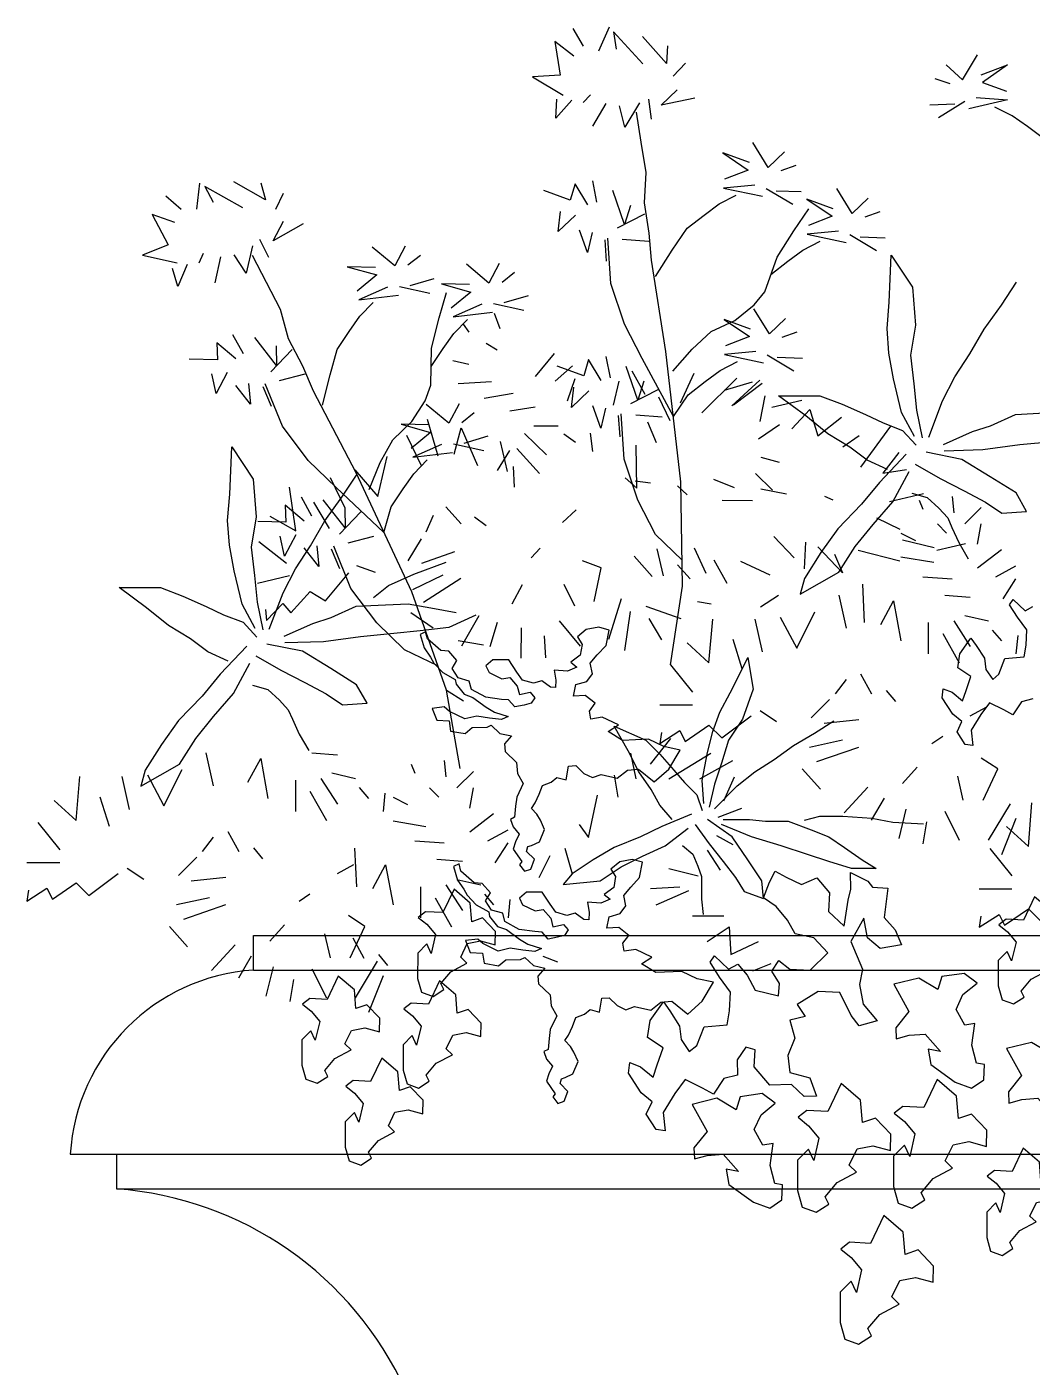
# Model space of a CAD drawing. Header units: millimetres. Extents: x 22565 to 38821, y 15578 to 26720.
# Drawn here: x 34685.8 to 34857.7, y 22053.2 to 22282.3 of the extents above; entities that cross this region are included whole.
import ezdxf

# ---------------------------------------------------------------- set-up
doc = ezdxf.new("R2010")
doc.units = ezdxf.units.MM

# ---------------------------------------------------------------- blocks, each defined once
blk = doc.blocks.new('A$C1B720AD9')
for p, q in [((118.99, 750.03), (116.79, 753.76)), ((122.22, 749.01), (124.56, 754.14)), ((112.81, 751.01), (113.99, 743.79)), ((116.88, 747.85), (112.81, 751.01)), ((125.38, 753.08), (125.97, 749.34)), ((131.65, 746.2), (125.38, 753.08)), ((136.74, 746.28), (131.56, 752.1)), ((136.95, 750.04), (136.74, 746.28)), ((199.97, 742.8), (203.18, 748.17)), ((140.76, 746.34), (138.12, 743.62)), ((196.48, 746.02), (199.97, 742.8)), ((203.99, 743.88), (209.62, 746.02)), ((209.62, 746.02), (204.25, 742.27)), ((113.99, 743.79), (108.1, 743.43)), ((108.1, 743.43), (114.59, 739.5)), ((194.07, 743.07), (197.28, 742)), ((204.25, 742.27), (209.35, 740.39)), ((120.49, 739.59), (118.91, 737.96)), ((135.54, 737.41), (138.97, 740.68)), ((202.91, 739.05), (209.62, 738.51)), ((113.06, 734.65), (113.27, 738.68)), ((116.49, 738.46), (113.06, 734.65)), ((123.74, 737.77), (120.86, 732.89)), ((127.84, 732.73), (126.69, 737.27)), ((130.97, 737.88), (127.84, 732.73)), ((132.84, 738.71), (133.44, 734.43)), ((142.76, 738.86), (135.54, 737.41)), ((193, 737.44), (198.36, 737.71)), ((194.87, 734.75), (200.5, 738.24)), ((209.62, 738.51), (201.31, 736.63)), ((210.6, 735.14), (206.91, 736.98)), ((131.33, 729.46), (130.31, 735.91)), ((213.84, 732.82), (210.6, 735.14)), ((217.53, 730.05), (213.84, 732.82)), ((132.36, 723), (131.33, 729.46)), ((158.46, 724.11), (155.16, 729.43)), ((154.43, 725.12), (148.76, 727.18)), ((148.76, 727.18), (154.18, 723.51)), ((161.9, 727.39), (158.46, 724.11)), ((131.99, 716.53), (132.36, 723)), ((154.18, 723.51), (149.12, 721.56)), ((164.36, 724.47), (161.16, 723.35)), ((36.36, 715.15), (36.95, 720.76)), ((46.19, 715.48), (38.06, 720.01)), ((38.06, 720.01), (39.82, 716.65)), ((51, 717.18), (44.23, 721.05)), ((50, 720.81), (51, 717.18)), ((116.14, 717.11), (110.48, 719.17)), ((117.16, 720.62), (116.14, 717.11)), ((119.91, 716.1), (117.16, 720.62)), ((120.91, 721.21), (121.78, 716.66)), ((127.75, 711.93), (125.23, 719.13)), ((155.57, 720.31), (148.88, 719.67)), ((148.88, 719.67), (157.22, 717.92)), ((163.68, 716.15), (158, 719.55)), ((165.51, 718.86), (160.15, 719.04)), ((176.38, 714.25), (173.08, 719.56)), ((32.97, 715.09), (29.7, 717.92)), ((54.79, 718.51), (53.15, 715.09)), ((129.03, 715.97), (127.75, 711.93)), ((133.02, 710.07), (131.99, 716.53)), ((144.75, 713.92), (147.95, 716.28)), ((147.95, 716.28), (151.61, 718.19)), ((166.68, 717.32), (172.1, 713.65)), ((172.34, 715.26), (166.68, 717.32)), ((179.81, 717.52), (176.38, 714.25)), ((31.66, 712.35), (26.8, 714.05)), ((26.8, 714.05), (30.22, 707.58)), ((113.57, 710.37), (114.04, 714.67)), ((117.27, 713.91), (113.57, 710.37)), ((132.01, 714.14), (126.16, 711.1)), ((141.1, 711.1), (144.75, 713.92)), ((163.95, 710.55), (167.11, 715.22)), ((172.1, 713.65), (167.04, 711.69)), ((182.27, 714.61), (179.07, 713.49)), ((52.68, 708.38), (54.89, 712.58)), ((59.06, 712.05), (52.68, 708.38)), ((119.8, 705.9), (118.12, 710.71)), ((137.94, 706.43), (141.1, 711.1)), ((160.34, 704.95), (163.95, 710.55)), ((173.49, 710.45), (166.8, 709.81)), ((30.22, 707.58), (24.75, 705.37)), ((48.2, 707.37), (46.86, 701.5)), ((49.7, 708.76), (51.64, 704.89)), ((120.81, 710.21), (119.8, 705.9)), ((123.51, 708.64), (123.85, 704.09)), ((124.8, 699.31), (124.19, 709)), ((132.9, 708.25), (127.27, 708.7)), ((133.48, 704.27), (133.02, 710.07)), ((165.86, 706.42), (169.53, 708.32)), ((166.8, 709.81), (175.13, 708.06)), ((181.6, 706.28), (175.91, 709.68)), ((183.43, 708.99), (178.07, 709.18)), ((24.75, 705.37), (32.15, 703.71)), ((37.72, 705.67), (36.73, 703.62)), ((41.37, 704.97), (40.2, 699.43)), ((46.86, 701.5), (44.33, 705.44)), ((51.22, 699.5), (48.2, 705.3)), ((78.64, 703.06), (73.82, 707.05)), ((80.86, 707.25), (78.64, 703.06)), ((84.11, 705.27), (81.43, 703.19)), ((134.33, 700.82), (137.94, 706.43)), ((157.69, 697.51), (160.34, 704.95)), ((162.67, 704.06), (165.86, 706.42)), ((184.49, 700.32), (184.7, 705.36)), ((184.7, 705.36), (189.26, 698.5)), ((32.24, 698.62), (31.16, 702.5)), ((34.28, 703.32), (32.24, 698.62)), ((68.47, 702.89), (74.77, 701.13)), ((74.49, 702.74), (68.47, 702.89)), ((98.76, 699.4), (93.94, 703.39)), ((100.98, 703.59), (98.76, 699.4)), ((136.56, 684.79), (133.48, 704.27)), ((159.01, 701.23), (162.67, 704.06)), ((54.24, 693.71), (51.22, 699.5)), ((74.77, 701.13), (70.59, 697.66)), ((87, 700.32), (81.85, 698.79)), ((94.61, 699.08), (88.59, 699.23)), ((88.59, 699.23), (94.89, 697.47)), ((104.23, 701.61), (101.56, 699.53)), ((127.71, 690.57), (124.8, 699.31)), ((184.28, 695.28), (184.49, 700.32)), ((208.27, 694.65), (211.5, 699.56)), ((77.11, 698.54), (70.96, 695.8)), ((70.96, 695.8), (79.42, 696.8)), ((86.12, 697.16), (79.65, 698.58)), ((88.15, 691.94), (89.67, 697.37)), ((94.89, 697.47), (90.71, 694)), ((107.12, 696.66), (101.97, 695.13)), ((155.42, 694.7), (157.69, 697.51)), ((189.26, 698.5), (189.92, 690.39)), ((55.95, 687.45), (54.24, 693.71)), ((71.15, 692.29), (74.02, 695.26)), ((97.23, 694.88), (91.09, 692.14)), ((91.09, 692.14), (99.55, 693.14)), ((106.24, 693.5), (99.77, 694.92)), ((151.31, 691.41), (155.42, 694.7)), ((158.7, 688.55), (155.4, 693.87)), ((183.84, 689.65), (184.28, 695.28)), ((204.62, 689.56), (208.27, 694.65)), ((68.87, 689.04), (71.15, 692.29)), ((86.51, 685.48), (88.15, 691.94)), ((91.28, 688.63), (94.15, 691.6)), ((93.22, 690.6), (94.43, 688.88)), ((99.88, 692.98), (101.07, 689.65)), ((131.52, 683.24), (127.71, 690.57)), ((146.27, 689.02), (151.31, 691.41)), ((154.66, 689.56), (149, 691.62)), ((149, 691.62), (154.42, 687.95)), ((162.13, 691.82), (158.7, 688.55)), ((189.92, 690.39), (188.84, 683.98)), ((43.95, 688.37), (46.23, 684.34)), ((53.39, 681.74), (48.71, 687.77)), ((58.97, 681.66), (55.95, 687.45)), ((66.31, 685.2), (68.87, 689.04)), ((89, 685.38), (91.28, 688.63)), ((142.17, 685.26), (146.27, 689.02)), ((154.42, 687.95), (149.35, 685.99)), ((164.59, 688.91), (161.39, 687.79)), ((184.22, 684.38), (183.84, 689.65)), ((201.57, 684.24), (204.62, 689.56)), ((40.59, 686.62), (40.74, 682.97)), ((44.64, 683.21), (40.59, 686.62)), ((56.73, 685.19), (52.14, 680.45)), ((53.32, 685.99), (53.39, 681.74)), ((64.8, 679.76), (66.31, 685.2)), ((86.36, 677.59), (86.51, 685.48)), ((86.43, 681.54), (89, 685.38)), ((98.19, 686.56), (100.54, 685.1)), ((139.78, 656.94), (136.56, 684.79)), ((138.09, 680.57), (142.17, 685.26)), ((155.81, 684.75), (149.12, 684.11)), ((40.74, 682.97), (34.72, 683.13)), ((61.25, 676.31), (58.97, 681.66)), ((91.03, 682.86), (94.43, 682.06)), ((108.7, 679.4), (112.74, 684.37)), ((112.95, 678.4), (116.59, 681.67)), ((119.01, 679.57), (113.34, 681.63)), ((120.02, 683.07), (119.01, 679.57)), ((122.78, 678.55), (120.02, 683.07)), ((123.77, 683.67), (124.64, 679.12)), ((138.17, 670.86), (131.52, 683.24)), ((148.18, 680.72), (151.85, 682.63)), ((149.12, 684.11), (157.45, 682.36)), ((163.92, 680.58), (158.23, 683.98)), ((165.75, 683.29), (160.39, 683.48)), ((185.2, 678.89), (184.22, 684.38)), ((188.84, 683.98), (189.59, 677.89)), ((198.33, 679.33), (201.57, 684.24)), ((40.44, 675.76), (39.52, 679.98)), ((42.82, 680.29), (40.44, 675.76)), ((59.45, 679.9), (53.96, 678.53)), ((63.16, 673.31), (64.8, 679.76)), ((115.55, 674.19), (117.22, 679)), ((130.61, 674.38), (128.09, 681.59)), ((129.27, 680.64), (132.05, 675.68)), ((139.71, 673.81), (142.63, 680.12)), ((144.23, 671.66), (151.71, 679.05)), ((144.98, 678.36), (148.18, 680.72)), ((186.91, 671.74), (185.2, 678.89)), ((195.69, 674.19), (198.33, 679.33)), ((47.77, 673.51), (44.65, 677.53)), ((47.36, 677.91), (47.77, 673.51)), ((50.42, 677.28), (52.19, 673.07)), ((54.61, 668.84), (50.95, 677.84)), ((70.37, 658.81), (61.25, 676.31)), ((85.1, 674.21), (86.36, 677.59)), ((92.2, 677.92), (99.31, 678.39)), ((97.75, 674.81), (103.92, 675.87)), ((116.43, 672.82), (116.9, 677.12)), ((120.13, 676.37), (116.43, 672.82)), ((125.38, 673.3), (126.59, 678.4)), ((134.87, 676.59), (129.02, 673.55)), ((131.89, 678.43), (130.61, 674.38)), ((141.33, 675.53), (144.98, 678.36)), ((149.1, 676.49), (155.1, 678.3)), ((150.69, 673.19), (156.63, 678.61)), ((151.05, 673.34), (157.17, 677.99)), ((189.59, 677.89), (190.16, 672.21)), ((82.26, 669.78), (85.1, 674.21)), ((90.16, 669.42), (85.35, 673.41)), ((92.38, 673.61), (90.16, 669.42)), ((122.66, 668.36), (120.98, 673.16)), ((134.99, 675.11), (137.39, 670.05)), ((138.17, 670.86), (141.33, 675.53)), ((156.7, 669.79), (157.82, 675.27)), ((159.19, 672.85), (165.65, 674.37)), ((160.62, 675.3), (169.5, 675.32)), ((166.5, 671.01), (160.62, 675.3)), ((169.5, 675.32), (174.27, 673.5)), ((174.27, 673.5), (179.22, 671.27)), ((192.74, 666.45), (195.69, 674.19)), ((85.57, 670.33), (87.83, 662.44)), ((95.64, 671.63), (92.96, 669.55)), ((103.21, 672.08), (108.62, 672.96)), ((123.67, 672.66), (122.66, 668.36)), ((126.38, 671.1), (126.71, 666.54)), ((127.66, 661.76), (127.05, 671.46)), ((135.77, 670.7), (130.13, 671.15)), ((163.49, 668.24), (167.33, 672.36)), ((171.18, 667.17), (166.5, 671.01)), ((167.33, 672.36), (169.06, 666.74)), ((169.06, 666.74), (174.13, 670.75)), ((179.22, 671.27), (182.98, 669.49)), ((189.72, 666.58), (186.91, 671.74)), ((190.16, 672.21), (191.32, 666.3)), ((205.96, 668.91), (211.31, 671.3)), ((211.31, 671.3), (217.58, 671.64)), ((60.14, 661.48), (54.61, 668.84)), ((78.23, 665.91), (82.26, 669.78)), ((79.99, 669.24), (86.3, 667.48)), ((86.01, 669.09), (79.99, 669.24)), ((86.3, 667.48), (82.12, 664.02)), ((91.34, 662.86), (92.83, 668.43)), ((92.83, 668.43), (96.33, 660.43)), ((108.37, 668.89), (113.58, 668.91)), ((120.38, 667.3), (120.9, 663.41)), ((132.65, 669.74), (134.48, 665.35)), ((156.37, 666.1), (160.86, 669.17)), ((178.25, 660.08), (184.62, 668.81)), ((182.98, 669.49), (187.15, 667.9)), ((187.15, 667.9), (190.04, 664.74)), ((195.9, 664.9), (202.08, 667.66)), ((202.08, 667.66), (205.96, 668.91)), ((75.54, 661.04), (78.23, 665.91)), ((81.16, 666.88), (84.3, 660.4)), ((88.63, 664.89), (82.49, 662.16)), ((97.64, 663.52), (91.17, 664.94)), ((98.52, 666.67), (93.38, 665.14)), ((101.13, 665.57), (102.66, 659.11)), ((106.36, 667.21), (111.04, 662.69)), ((114.79, 667.19), (117.23, 665.36)), ((130.38, 655.55), (130.21, 664.75)), ((175.9, 664.34), (171.18, 667.17)), ((174.42, 664.4), (177.86, 666.81)), ((212.25, 664.8), (204.33, 663.73)), ((219.34, 665.5), (212.25, 664.8)), ((43.57, 659.34), (43.79, 664.37)), ((43.79, 664.37), (48.34, 657.52)), ((75.02, 653.79), (77.03, 662.3)), ((82.49, 662.16), (90.95, 663.15)), ((82.68, 658.65), (85.55, 661.62)), ((100.59, 659.36), (103.2, 663.59)), ((104.71, 664.01), (109.56, 658.73)), ((130.57, 653.03), (127.66, 661.76)), ((156.89, 662.21), (160.76, 661.11)), ((179.62, 661.56), (175.9, 664.34)), ((183.97, 659.55), (179.62, 661.56)), ((187.94, 662.82), (182.24, 656.8)), ((186.34, 663.19), (182.97, 658.79)), ((199.81, 661.7), (192.2, 663.24)), ((204.33, 663.73), (196.05, 663.48)), ((205.9, 658), (199.81, 661.7)), ((43.36, 654.3), (43.57, 659.34)), ((66.08, 655.74), (60.14, 661.48)), ((70.08, 659.45), (75.02, 653.79)), ((82.27, 633.43), (70.37, 658.81)), ((73.16, 655.3), (75.54, 661.04)), ((104.24, 655.81), (104.01, 660.17)), ((155.71, 658.72), (159.35, 655.16)), ((182.97, 658.79), (188, 659.57)), ((185.09, 652.64), (188.6, 659.15)), ((189.87, 660.71), (195.19, 657.66)), ((48.34, 657.52), (49.01, 649.41)), ((64.85, 657.82), (67.98, 651.33)), ((67.35, 653.67), (70.59, 658.58)), ((80.4, 655.4), (82.68, 658.65)), ((127.85, 657.76), (130.38, 655.55)), ((130, 657.13), (133.31, 656.71)), ((139.08, 656.06), (141.14, 654.14)), ((140.12, 634.62), (139.78, 656.94)), ((146.77, 657.47), (151.2, 655.71)), ((182.24, 656.8), (178.41, 652.12)), ((195.19, 657.66), (200.33, 655.01)), ((211.41, 654.54), (205.9, 658)), ((42.92, 648.66), (43.36, 654.3)), ((57.5, 646.45), (56.11, 655.75)), ((58.6, 653.68), (60.87, 649.65)), ((68.04, 647.06), (63.36, 653.08)), ((63.7, 648.57), (67.35, 653.67)), ((76.32, 646.12), (66.08, 655.74)), ((77.84, 651.55), (80.4, 655.4)), ((134.38, 645.69), (130.57, 653.03)), ((148.62, 653.03), (155.06, 652.94)), ((156.88, 655.44), (162.36, 654.32)), ((170.5, 653.84), (172.29, 653.05)), ((184.4, 652.7), (191.62, 654.4)), ((189.12, 654.48), (192.44, 653.55)), ((190.7, 653), (191.48, 651.05)), ((192.44, 653.55), (194.92, 651.26)), ((197.73, 653.79), (198.12, 650.27)), ((200.33, 655.01), (204.87, 652.6)), ((213.66, 650.6), (211.41, 654.54)), ((59.28, 648.52), (55.24, 651.93)), ((55.24, 651.93), (55.38, 648.28)), ((61.27, 652.56), (64.61, 646.92)), ((71.37, 650.5), (66.79, 645.76)), ((67.97, 651.3), (68.04, 647.06)), ((76.32, 646.12), (77.84, 651.55)), ((89.58, 651.61), (92.85, 647.96)), ((114.45, 648.24), (117.42, 650.95)), ((178.41, 652.12), (173.34, 646.89)), ((180.85, 647.77), (185.09, 652.64)), ((194.92, 651.26), (196.81, 649.2)), ((200.46, 647.92), (203.97, 651.44)), ((204.87, 652.6), (208.4, 650.22)), ((208.4, 650.22), (213.66, 650.6)), ((43.3, 643.4), (42.92, 648.66)), ((49.01, 649.41), (47.93, 642.99)), ((55.38, 648.28), (49.36, 648.44)), ((51.95, 649.56), (57.5, 646.45)), ((60.65, 643.25), (63.7, 648.57)), ((86.81, 649.75), (85.25, 646.17)), ((95.71, 649.44), (98.15, 647.61)), ((177.02, 643.09), (180.85, 647.77)), ((181.61, 649.23), (186.6, 646.8)), ((194.6, 647.92), (196.56, 645.97)), ((196.81, 649.2), (197.71, 647.18)), ((203.19, 643.63), (203.97, 647.92)), ((55.08, 641.07), (54.16, 645.29)), ((57.47, 645.6), (55.08, 641.07)), ((74.09, 645.21), (68.6, 643.84)), ((81.47, 640.06), (84.38, 644.76)), ((140.04, 640.2), (134.38, 645.69)), ((159.68, 645.26), (163.98, 640.66)), ((173.34, 646.89), (169.7, 641.79)), ((186.79, 645.97), (189.92, 644.41)), ((187.14, 644.51), (193.94, 642.91)), ((197.71, 647.18), (199.16, 643.95)), ((44.28, 637.9), (43.3, 643.4)), ((47.93, 642.99), (48.68, 636.9)), ((49.61, 644.19), (55.52, 639.56)), ((57.42, 638.35), (60.65, 643.25)), ((62.42, 638.82), (59.29, 642.84)), ((62, 643.22), (62.42, 638.82)), ((65.06, 642.59), (66.83, 638.38)), ((69.25, 634.15), (65.59, 643.15)), ((84.4, 639.55), (91.44, 642.01)), ((107.81, 640.65), (109.73, 642.71)), ((134.64, 642.57), (135.99, 636.86)), ((142.6, 642.84), (145.09, 637.4)), ((166.39, 644.04), (166.12, 638.35)), ((169.7, 641.79), (166.23, 636.29)), ((174.35, 637.48), (169.03, 643.05)), ((173.55, 637.59), (177.02, 643.09)), ((186.6, 639.97), (177.64, 642.27)), ((200.58, 643.67), (194.5, 642.24)), ((199.16, 643.95), (201.19, 640.5)), ((203.19, 638.55), (208.27, 642.45)), ((70.47, 639.07), (74.43, 637.6)), ((82.68, 637.17), (89.62, 639.74)), ((122.75, 638.56), (118.79, 640.03)), ((129.79, 641.02), (133.62, 636.71)), ((139.05, 639.19), (141.76, 636.22)), ((146.83, 640.22), (149.6, 635.26)), ((152.51, 639.96), (158.81, 637.03)), ((172.61, 641.49), (174.35, 637.48)), ((186.79, 640.89), (193.82, 639.72)), ((207.1, 636.59), (211.39, 638.94)), ((45.99, 630.76), (44.28, 637.9)), ((48.68, 636.9), (49.24, 631.23)), ((49.3, 635.28), (56.14, 636.9)), ((54.78, 633.21), (57.42, 638.35)), ((63.84, 631.48), (68.84, 637.48)), ((77.28, 634.75), (82.68, 637.17)), ((82.53, 633.89), (89.01, 637.02)), ((84.77, 631.2), (92.79, 636.31)), ((121.23, 631.38), (122.75, 638.56)), ((165.28, 632.9), (173.55, 637.59)), ((166.23, 636.29), (165.28, 632.9)), ((191.48, 636.59), (197.73, 636.2)), ((208.66, 631.9), (211.39, 636.2)), ((19.71, 634.32), (28.59, 634.34)), ((25.58, 630.02), (19.71, 634.32)), ((28.59, 634.34), (33.35, 632.52)), ((51.82, 625.46), (54.78, 633.21)), ((56.42, 628.93), (60.55, 633.52)), ((60.55, 633.52), (63.84, 631.48)), ((74.78, 626.79), (69.25, 634.15)), ((74.09, 632.24), (77.28, 634.75)), ((89.69, 612.38), (82.27, 633.43)), ((103.7, 630.85), (105.94, 634.99)), ((114.75, 635.06), (117.05, 630.39)), ((137.59, 617.84), (140.12, 634.62)), ((178.59, 635.03), (178.98, 626.83)), ((33.35, 632.52), (38.3, 630.28)), ((38.3, 630.28), (42.06, 628.51)), ((48.8, 625.59), (45.99, 630.76)), ((49.24, 631.23), (50.41, 625.32)), ((51.19, 627.3), (54.74, 630.94)), ((54.74, 630.94), (56.42, 628.93)), ((65.05, 627.92), (70.4, 630.32)), ((70.4, 630.32), (76.67, 630.65)), ((76.67, 630.65), (81.52, 630.85)), ((81.52, 630.85), (86.33, 630.03)), ((124.35, 623.28), (127.11, 631.96)), ((132.3, 630.37), (139.75, 627.71)), ((143.3, 631.36), (146.23, 630.85)), ((160.65, 632.65), (156.83, 630.14)), ((173.52, 632.69), (175.08, 625.65)), ((182.5, 626.43), (185.23, 631.51)), ((185.23, 631.51), (186.79, 622.92)), ((196.16, 632.69), (201.63, 632.3)), ((30.26, 626.19), (25.58, 630.02)), ((42.06, 628.51), (46.23, 626.91)), ((51.03, 629.67), (51.19, 627.3)), ((61.16, 626.67), (65.05, 627.92)), ((86.87, 625.68), (82.09, 628.96)), ((86.33, 630.03), (91.73, 628.99)), ((95.95, 628.41), (90.19, 625.83)), ((92.98, 621.9), (96.66, 628.39)), ((113.79, 627.21), (118.27, 621.84)), ((128.97, 629.19), (127.73, 620.86)), ((132.93, 627.71), (135.62, 623.13)), ((145.79, 618.23), (146.58, 627.61)), ((155.56, 627.61), (157.12, 620.57)), ((161.02, 628), (164.54, 621.36)), ((164.54, 621.36), (168.44, 629.17)), ((198.12, 627.22), (201.63, 621.75)), ((200.46, 628.39), (205.54, 627.22)), ((34.98, 623.36), (30.26, 626.19)), ((46.23, 626.91), (49.13, 623.76)), ((54.99, 623.91), (61.16, 626.67)), ((78.43, 624.52), (71.33, 623.81)), ((80.73, 621.05), (74.78, 626.79)), ((84.1, 625.08), (78.43, 624.52)), ((90.19, 625.83), (84.1, 625.08)), ((99.04, 621.72), (100.62, 626.91)), ((105.64, 619.27), (105.72, 625.71)), ((192.65, 626.83), (192.65, 620.18)), ((195.77, 624.48), (199.29, 618.23)), ((206.32, 625.26), (208.27, 622.92)), ((38.7, 620.57), (34.98, 623.36)), ((47.03, 621.83), (41.32, 615.82)), ((58.89, 620.71), (51.28, 622.25)), ((63.41, 622.74), (55.13, 622.49)), ((71.33, 623.81), (63.41, 622.74)), ((92.16, 623.05), (97.58, 622.06)), ((110.53, 624.03), (110.85, 619.29)), ((141.11, 622.53), (145.79, 618.23)), ((150.87, 623.31), (152.82, 617.06)), ((211.78, 624.09), (211.39, 620.18)), ((43.06, 618.57), (38.7, 620.57)), ((48.96, 619.73), (54.28, 616.67)), ((64.99, 617.02), (58.89, 620.71)), ((87.84, 617.64), (80.73, 621.05)), ((152.21, 615.63), (154.09, 619.39)), ((154.09, 619.39), (155.22, 612.63)), ((41.32, 615.82), (37.49, 611.14)), ((44.17, 611.66), (47.68, 618.17)), ((54.28, 616.67), (59.41, 614.03)), ((70.49, 613.55), (64.99, 617.02)), ((137.59, 617.84), (142.28, 611.98)), ((178.2, 615.89), (180.55, 611.59)), ((48.2, 613.5), (51.52, 612.56)), ((59.41, 614.03), (63.95, 611.61)), ((72.75, 609.62), (70.49, 613.55)), ((150.33, 611.87), (152.21, 615.63)), ((175.08, 614.71), (172.74, 611.59)), ((37.49, 611.14), (32.43, 605.9)), ((39.93, 606.79), (44.17, 611.66)), ((51.52, 612.56), (54, 610.28)), ((54, 610.28), (55.89, 608.22)), ((63.95, 611.61), (67.48, 609.24)), ((92.63, 595.66), (89.69, 612.38)), ((89.69, 612.38), (93.3, 610.12)), ((148.08, 607.74), (150.33, 611.87)), ((155.22, 612.63), (152.96, 606.23)), ((167.66, 606.51), (171.57, 610.42)), ((183.67, 612.37), (185.62, 610.02)), ((55.89, 608.22), (56.8, 606.2)), ((67.48, 609.24), (72.75, 609.62)), ((135.25, 609.24), (142.28, 609.24)), ((146.58, 603.6), (148.08, 607.74)), ((156.73, 608.07), (160.24, 605.73)), ((201.63, 606.9), (205.15, 608.85)), ((32.43, 605.9), (28.78, 600.81)), ((36.1, 602.11), (39.93, 606.79)), ((56.8, 606.2), (58.24, 602.97)), ((125.54, 604.73), (132.3, 601.72)), ((128.54, 599.47), (125.54, 604.73)), ((140.72, 601.43), (145.79, 604.95)), ((145.79, 604.95), (148.53, 602.21)), ((148.53, 602.21), (154.78, 606.9)), ((152.96, 606.23), (149.96, 601.72)), ((168.37, 603.23), (172.5, 605.86)), ((170.39, 605.34), (177.81, 606.12)), ((32.64, 596.6), (36.1, 602.11)), ((58.24, 602.97), (60.27, 599.52)), ((132.3, 601.72), (135.31, 598.71)), ((133.31, 596.59), (137.61, 602.06)), ((135.25, 601.04), (139.55, 603.77)), ((135.64, 603.38), (135.25, 601.04)), ((139.55, 603.77), (140.72, 601.43)), ((145.45, 599.09), (146.58, 603.6)), ((149.96, 601.72), (148.46, 596.83)), ((163.86, 600.59), (168.37, 603.23)), ((167.27, 600.26), (174.3, 601.82)), ((193.43, 601.04), (195.77, 602.6)), ((28.78, 600.81), (25.32, 595.3)), ((38.27, 599.01), (39.83, 591.97)), ((60.91, 599.01), (66.38, 598.62)), ((130.8, 594.95), (128.54, 599.47)), ((129.02, 598.94), (130.19, 593.47)), ((135.31, 598.71), (138.31, 595.33)), ((137.22, 593.47), (146.2, 598.94)), ((144.32, 593.08), (145.45, 599.09)), ((159.73, 597.59), (163.86, 600.59)), ((168.83, 597.13), (177.81, 600.26)), ((24.36, 591.91), (32.64, 596.6)), ((47.25, 592.76), (49.98, 597.83)), ((49.98, 597.83), (51.54, 589.24)), ((82.16, 596.59), (82.94, 594.64)), ((89.19, 597.37), (89.58, 593.86)), ((143.85, 593.47), (150.88, 597.37)), ((148.46, 596.83), (146.95, 592.32)), ((155.59, 594.95), (159.73, 597.59)), ((187.18, 592.44), (190.31, 595.96)), ((207.49, 595.57), (203.97, 597.91)), ((10.54, 584.55), (11.32, 593.93)), ((20.3, 593.93), (21.87, 586.89)), ((25.32, 595.3), (24.36, 591.91)), ((25.77, 594.32), (29.28, 587.68)), ((29.28, 587.68), (33.19, 595.49)), ((57.4, 593.15), (57.4, 586.5)), ((62.86, 593.54), (66.38, 588.07)), ((65.21, 594.71), (70.28, 593.54)), ((91.92, 591.51), (95.44, 595.03)), ((125.5, 594.25), (126.28, 589.56)), ((133.43, 591.2), (130.8, 594.95)), ((138.31, 595.33), (140.57, 592.7)), ((144.7, 588.19), (144.32, 593.08)), ((148.93, 588.78), (151.27, 593.86)), ((151.84, 591.95), (155.59, 594.95)), ((169.61, 591.27), (165.71, 595.57)), ((198.9, 594.01), (200.07, 588.93)), ((204.36, 588.93), (207.49, 595.57)), ((60.52, 590.8), (64.04, 584.55)), ((71.06, 591.58), (73.02, 589.24)), ((76.53, 590.41), (76.14, 586.5)), ((86.07, 591.51), (88.02, 589.56)), ((94.66, 587.21), (95.44, 591.51)), ((120.04, 580.96), (121.99, 589.95)), ((135.31, 587.81), (133.43, 591.2)), ((140.57, 592.7), (143.2, 590.07)), ((143.2, 590.07), (144.32, 586.68)), ((146.95, 592.32), (145.83, 587.44)), ((146.95, 587.06), (151.84, 591.95)), ((174.69, 586.19), (179.77, 591.66)), ((5.86, 588.85), (10.54, 584.55)), ((15.62, 589.63), (17.57, 583.38)), ((78.26, 589.56), (81.38, 588)), ((137.94, 584.8), (135.31, 587.81)), ((147.76, 585.26), (152.84, 587.21)), ((180.55, 584.63), (183.28, 589.32)), ((205.54, 580.33), (210.22, 588.14)), ((214.04, 578.97), (214.82, 588.35)), ((78.26, 584.48), (85.28, 583.31)), ((94.66, 582.13), (99.73, 586.04)), ((142.07, 585.93), (135.68, 583.3)), ((150.71, 581.04), (145.45, 584.8)), ((148.83, 584.8), (154.47, 584.8)), ((154.47, 584.8), (157.85, 584.43)), ((157.85, 584.43), (162.73, 584.43)), ((162.73, 584.43), (167.62, 582.55)), ((166.19, 584.64), (169.48, 585.46)), ((169.48, 585.46), (174.41, 585.46)), ((174.41, 585.46), (180.56, 585.05)), ((180.56, 585.05), (185.08, 584.23)), ((185.08, 584.23), (191.65, 583.82)), ((186.4, 580.72), (187.96, 586.97)), ((192.26, 584.24), (191.48, 579.55)), ((196.16, 586.58), (199.29, 580.33)), ((211.39, 585.02), (208.27, 577.2)), ((2.34, 584.16), (7.03, 578.3)), ((42.95, 582.21), (45.29, 577.91)), ((98.56, 580.18), (102.86, 582.53)), ((118.08, 583.7), (120.04, 580.96)), ((135.68, 583.3), (131.17, 581.04)), ((136.43, 579.16), (141.32, 582.92)), ((142.82, 583.68), (145.83, 579.54)), ((154.84, 581.04), (148.46, 583.68)), ((167.62, 582.55), (171.37, 581.04)), ((209.36, 583.27), (214.04, 578.97)), ((39.83, 581.03), (37.48, 577.91)), ((48.42, 578.69), (50.37, 576.35)), ((70.06, 578.62), (70.45, 570.41)), ((82.94, 580.18), (89.19, 579.79)), ((100.12, 575.49), (102.86, 579.79)), ((114.96, 578.62), (116.52, 573.15)), ((125.54, 578.79), (121.03, 576.16)), ((131.17, 581.04), (125.54, 578.79)), ((131.55, 576.91), (136.43, 579.16)), ((140.12, 579.19), (142.33, 577.35)), ((145.83, 579.54), (148.83, 575.78)), ((147.37, 581.35), (150.88, 579.4)), ((154.09, 576.16), (150.71, 581.04)), ((161.23, 579.16), (154.84, 581.04)), ((166.86, 577.28), (161.23, 579.16)), ((171.37, 581.04), (174.75, 578.79)), ((174.75, 578.79), (178.51, 576.16)), ((205.84, 578.58), (210.53, 572.72)), ((32.41, 572.83), (36.31, 576.74)), ((87.63, 576.27), (93.09, 575.88)), ((109.49, 572.37), (111.84, 577.06)), ((121.03, 576.16), (116.52, 573.15)), ((127.04, 574.65), (131.55, 576.91)), ((142.33, 577.35), (143.44, 574.77)), ((145.42, 578.23), (148.15, 573.93)), ((148.83, 575.78), (151.46, 572.4)), ((157.1, 571.64), (154.09, 576.16)), ((171.37, 575.78), (166.86, 577.28)), ((176.26, 574.28), (171.37, 575.78)), ((178.51, 576.16), (181.52, 574.28)), ((0, 575.56), (7.03, 575.56)), ((13.28, 568.53), (19.52, 573.22)), ((21.48, 574.39), (24.99, 572.05)), ((66.38, 573.22), (69.89, 575.17)), ((73.96, 570.02), (76.69, 575.1)), ((76.69, 575.1), (78.26, 566.51)), ((116.52, 573.15), (114.64, 570.89)), ((122.53, 571.64), (127.04, 574.65)), ((137.22, 574.32), (143.46, 572.76)), ((143.44, 574.77), (144.17, 572.56)), ((181.52, 574.28), (176.26, 574.28)), ((0, 567.36), (4.3, 570.09)), ((4.3, 570.09), (5.47, 567.75)), ((5.47, 567.75), (10.54, 571.27)), ((10.54, 571.27), (13.28, 568.53)), ((35.14, 571.66), (42.56, 572.44)), ((84.11, 570.41), (84.11, 563.77)), ((89.58, 570.8), (93.09, 565.33)), ((91.92, 571.98), (97, 570.8)), ((114.64, 570.89), (122.53, 571.64)), ((133.31, 570.02), (139.56, 570.41)), ((144.17, 572.56), (144.17, 570.72)), ((144.17, 570.72), (144.17, 567.77)), ((151.46, 572.4), (153.34, 569.39)), ((157.47, 567.88), (157.1, 571.64)), ((203.5, 569.98), (210.53, 569.98)), ((0.39, 569.7), (0, 567.36)), ((32.02, 566.58), (39.05, 568.14)), ((58.18, 567.36), (60.52, 568.92)), ((87.24, 568.07), (90.75, 561.82)), ((97.78, 568.85), (99.73, 566.51)), ((103.25, 567.68), (102.86, 563.77)), ((134.48, 566.51), (141.51, 569.63)), ((144.17, 567.77), (144.54, 564.45)), ((153.34, 569.39), (157.47, 567.88)), ((33.58, 563.45), (42.56, 566.58)), ((72.24, 561.89), (68.72, 564.23)), ((203.5, 561.78), (207.8, 564.51)), ((207.8, 564.51), (208.97, 562.17)), ((208.97, 562.17), (214.04, 565.69)), ((214.04, 565.69), (216.78, 562.95)), ((34.36, 557.59), (30.46, 561.89)), ((51.93, 558.76), (55.06, 562.28)), ((69.11, 555.25), (72.24, 561.89)), ((142.29, 564.16), (148.93, 564.16)), ((145.42, 558.69), (150.1, 561.82)), ((150.1, 561.82), (150.49, 555.96)), ((203.89, 564.12), (203.5, 561.78)), ((48.42, 560), (364.74, 560)), ((48.42, 552.6), (48.42, 560)), ((63.65, 560.33), (64.82, 555.25)), ((69.67, 559.47), (72.01, 555.18)), ((150.49, 555.96), (156.35, 558.69)), ((39.44, 552.51), (44.51, 557.98)), ((45.29, 550.95), (48.03, 555.64)), ((75.13, 555.96), (77.09, 553.61)), ((51.15, 547.04), (52.71, 553.29)), ((60.91, 552.9), (64.04, 546.65)), ((70.28, 546.65), (74.97, 554.47)), ((110.27, 555.57), (113.4, 554.39)), ((155.18, 552.44), (159.08, 554)), ((48.42, 552.6), (364.74, 552.6)), ((57.01, 550.56), (56.23, 545.87)), ((76.14, 551.34), (73.02, 543.52)), ((9.28, 513.25), (403.88, 513.25)), ((19.15, 513.25), (19.15, 505.85)), ((19.15, 505.85), (394.01, 505.85))]:
    blk.add_line(p, q)
blk.add_lwpolyline([(215.02, 610.57), (212.57, 609.94), (210.75, 607.13), (208.81, 608.19), (205.73, 609.73), (203.9, 607.2), (201.82, 603.83), (202.2, 600.58), (200.56, 600.81), (198.8, 603.5), (199.85, 605.73), (197.89, 607.3), (195.6, 610.77), (195.82, 612.68), (197.75, 611.95), (199.99, 610.11), (200.72, 612.32), (201.74, 615.33), (198.94, 617.16), (199.41, 620.2), (201.77, 623.53), (202.89, 621.94), (204.65, 619.24), (204.96, 616.83), (206.42, 614.69), (207.74, 615.8), (209.03, 619.15), (213.12, 619.5), (213.55, 621.99), (213.73, 625.3), (211.74, 627.99), (210.03, 630.64), (210.83, 631.78), (213.33, 629.39), (214.98, 630.28)])
for points in [[(84.04, 624.31), (84.92, 621.44), (86.24, 619.47), (86.97, 618.21), (88.9, 616.18), (91.58, 614.67), (91.76, 613.67), (93.45, 611.52), (95.34, 610.85), (98.18, 608.8), (99.93, 607.74), (102.85, 606.81), (101.42, 606.15), (98.86, 606.45), (96.15, 606.87), (93.62, 606.28), (90.32, 607.86), (89.22, 608.84), (86.62, 608.51), (87.64, 606), (90.28, 605.85), (90.58, 603.68), (93.67, 603.12), (95.21, 604.41), (98.37, 604.47), (99.27, 604.92), (101.11, 603.16), (103.57, 602.64), (102.06, 600.91), (102.2, 599.28), (104.67, 596.95), (104.89, 594.59), (106.11, 592.44), (104.72, 589.52), (104.46, 587.61), (104.25, 585.27), (103.34, 584.79), (103.91, 583.18), (105.21, 581.67), (104.43, 580.02), (103.91, 578.47), (105.77, 575.79), (105.26, 575.12), (106.38, 573.7), (107.71, 574.18), (108.49, 576.29), (106.81, 577.97), (107.1, 578.98), (107.88, 579.25), (109.58, 580.01), (110.66, 582.67), (109.8, 584.64), (109.02, 585.89), (107.83, 587.15), (108.63, 588.34), (109.5, 590.18), (110.18, 592.07), (112.08, 592.77), (113.25, 593.78), (115.25, 593.24), (115.73, 596.18), (117.35, 596.29), (119.03, 594.61), (120.87, 593.73), (122.75, 594.4), (126.2, 593.63), (128.35, 595.32), (130.7, 595.53), (134.1, 592.8), (137.21, 595.56), (139.61, 599.62), (136.14, 600.36), (132.84, 601.93), (127.32, 601.66), (124.22, 603.56), (126.46, 604.97), (122.98, 606.64), (120.53, 606.24), (120.24, 607.94), (121.49, 609.6), (119.34, 611.28), (116.83, 611.14), (117.33, 613.61), (119.68, 614.29), (120.91, 615.92), (120.42, 618.18), (121.92, 619.95), (123.79, 621.96), (124.44, 625.24), (122.26, 625.86), (119.57, 625.35), (117.67, 623.77), (118.7, 622.17), (118.29, 619.88), (116.24, 618.38), (117.54, 617.34), (115.56, 616.48), (112.72, 616.69), (113.06, 614.51), (112.97, 612.98), (111.89, 613.04), (110.05, 614.37), (108.25, 613.89), (105.9, 614.56), (104.69, 616.28), (103, 618.89), (99.63, 618.89), (98.13, 617.58), (98.79, 616.16), (101.53, 614.85), (103.23, 615.14), (104.83, 613.28), (105.31, 611.48), (107.56, 611.97), (108.57, 610.8), (107.78, 609.61), (106.26, 609.23), (104.27, 608.84), (102.97, 610.34), (101.44, 610.42), (98.07, 610.88), (95.05, 612.56), (94.57, 614.35), (92.18, 615.03), (90.91, 617.01), (91.93, 618.75), (90.19, 620.72), (88.46, 620.86), (85.61, 623.36), (85.23, 624.89)], [(91.18, 574.7), (92.06, 571.83), (93.38, 569.87), (94.11, 568.6), (96.04, 566.57), (98.72, 565.06), (98.9, 564.06), (100.59, 561.91), (102.48, 561.24), (105.32, 559.19), (107.07, 558.13), (109.99, 557.2), (108.56, 556.54), (106, 556.85), (103.29, 557.26), (100.76, 556.67), (97.46, 558.25), (96.36, 559.23), (93.76, 558.9), (94.78, 556.39), (97.42, 556.24), (97.72, 554.07), (100.82, 553.51), (102.35, 554.8), (105.51, 554.86), (106.41, 555.31), (108.25, 553.56), (110.71, 553.03), (109.2, 551.31), (109.34, 549.67), (111.82, 547.34), (112.03, 544.99), (113.25, 542.83), (111.86, 539.91), (111.6, 538.01), (111.4, 535.66), (110.48, 535.18), (111.05, 533.57), (112.35, 532.06), (111.57, 530.42), (111.06, 528.86), (112.91, 526.18), (112.4, 525.51), (113.52, 524.1), (114.85, 524.57), (115.63, 526.68), (113.95, 528.36), (114.24, 529.37), (115.02, 529.65), (116.72, 530.4), (117.8, 533.06), (116.94, 535.03), (116.16, 536.29), (114.97, 537.54), (115.77, 538.73), (116.64, 540.57), (117.32, 542.46), (119.22, 543.16), (120.39, 544.17), (122.39, 543.64), (122.87, 546.58), (124.49, 546.68), (126.17, 545), (128.01, 544.12), (129.89, 544.79), (133.34, 544.02), (135.49, 545.71), (137.84, 545.93), (141.24, 543.2), (144.35, 545.95), (146.75, 550.01), (143.28, 550.75), (139.98, 552.32), (134.46, 552.05), (131.36, 553.95), (133.6, 555.37), (130.12, 557.03), (127.67, 556.63), (127.38, 558.34), (128.63, 559.99), (126.49, 561.67), (123.97, 561.53), (124.47, 564.01), (126.82, 564.68), (128.05, 566.31), (127.56, 568.57), (129.06, 570.34), (130.93, 572.35), (131.58, 575.63), (129.4, 576.25), (126.71, 575.74), (124.81, 574.16), (125.84, 572.56), (125.43, 570.27), (123.38, 568.77), (124.68, 567.73), (122.7, 566.87), (119.86, 567.08), (120.2, 564.9), (120.12, 563.37), (119.04, 563.43), (117.19, 564.77), (115.4, 564.29), (113.04, 564.95), (111.84, 566.67), (110.14, 569.28), (106.78, 569.28), (105.27, 567.97), (105.93, 566.55), (108.67, 565.24), (110.38, 565.54), (111.97, 563.67), (112.45, 561.87), (114.71, 562.36), (115.71, 561.19), (114.92, 560), (113.4, 559.62), (111.42, 559.23), (110.11, 560.73), (108.58, 560.81), (105.21, 561.27), (102.19, 562.95), (101.71, 564.74), (99.32, 565.42), (98.05, 567.41), (99.07, 569.14), (97.33, 571.11), (95.6, 571.25), (92.75, 573.76), (92.37, 575.28)], [(176.03, 573.45), (179.71, 571.59), (180.74, 570.33), (183.99, 570.08), (183.2, 563.8), (185.56, 561.23), (186.93, 557.97), (182.36, 557.23), (179.68, 559.46), (178.9, 563.69), (176.07, 558.69), (178.57, 552.83), (177.98, 549.52), (178.76, 545.29), (181.75, 541.74), (177.87, 540.69), (176.19, 542.93), (173.72, 547.79), (169.13, 548.01), (164.62, 545.27), (166.31, 542.68), (163.09, 541.93), (164.14, 538.04), (162.61, 534.37), (163.04, 530.75), (167.32, 529.57), (168.76, 525.64), (166.13, 525.57), (163.44, 528.13), (158.81, 528.01), (155.47, 531.9), (155.65, 535.53), (153.68, 536.1), (151.8, 533.42), (151.88, 530.18), (148.94, 529.44), (146.73, 526.08), (144.41, 527.36), (140.73, 529.23), (138.52, 526.21), (135.99, 522.17), (136.43, 518.27), (134.47, 518.56), (132.37, 521.8), (133.64, 524.46), (131.3, 526.36), (128.57, 530.54), (128.85, 532.83), (131.16, 531.94), (133.84, 529.72), (134.73, 532.37), (135.97, 535.98), (132.62, 538.19), (133.2, 541.83), (136.06, 545.82), (137.39, 543.9), (139.49, 540.65), (139.84, 537.76), (141.58, 535.17), (143.17, 536.5), (144.74, 540.51), (149.65, 540.91), (150.19, 543.89), (150.42, 547.86), (148.05, 551.1), (146.01, 554.29), (146.98, 555.66), (149.96, 552.77), (151.94, 553.83), (153.96, 551.53), (155.66, 548.33), (160.61, 547.12), (160.88, 549.75), (159.19, 552.34), (160.75, 554.67), (163.09, 552.77), (167.4, 552.55), (171.21, 556.28), (168.17, 559.5), (164.24, 560.35), (162.54, 563.27), (160.12, 566.17), (157.45, 568.06), (158.7, 571.39), (159.93, 573.71), (162.31, 572.48), (165.59, 570.89), (168.85, 572.32), (171.56, 569.09), (171.32, 565.11), (174.7, 561.96), (175.56, 567.57), (176.12, 569.87)], [(88.93, 564.89), (85.2, 565.08), (83.64, 563.86), (85.5, 562.38), (87.34, 560.19), (86.4, 556.16), (85.46, 558.19), (83.54, 556.22), (83.53, 550.82), (84.35, 547.86), (86.82, 546.96), (89.1, 548.43), (88.46, 549.72), (90.6, 552.25), (94.05, 554.09), (92.74, 555.37), (94.12, 558.26), (96.96, 558.82), (100.1, 557.97), (100.16, 560.84), (97.39, 563.74), (95.09, 562.93), (94.76, 566.91), (91.31, 569.86)], [(213, 563.29), (209.27, 563.49), (207.71, 562.27), (209.56, 560.78), (211.41, 558.59), (210.47, 554.56), (209.53, 556.59), (207.61, 554.62), (207.6, 549.22), (208.42, 546.26), (210.88, 545.36), (213.17, 546.83), (212.53, 548.12), (214.67, 550.65), (218.11, 552.5), (216.81, 553.77), (218.19, 556.66), (221.02, 557.22), (224.17, 556.37), (224.23, 559.24), (221.46, 562.14), (219.16, 561.33), (218.82, 565.31), (215.38, 568.27)], [(64.19, 546.34), (60.46, 546.54), (58.9, 545.32), (60.75, 543.84), (62.6, 541.64), (61.66, 537.62), (60.72, 539.65), (58.8, 537.68), (58.79, 532.28), (59.61, 529.32), (62.07, 528.42), (64.36, 529.89), (63.72, 531.18), (65.86, 533.71), (69.3, 535.55), (68, 536.83), (69.38, 539.72), (72.21, 540.28), (75.36, 539.43), (75.42, 542.3), (72.65, 545.2), (70.35, 544.39), (70.01, 548.37), (66.57, 551.32)], [(85.84, 545.31), (82.11, 545.51), (80.55, 544.29), (82.4, 542.81), (84.25, 540.61), (83.31, 536.59), (82.37, 538.62), (80.45, 536.65), (80.43, 531.25), (81.26, 528.29), (83.72, 527.39), (86.01, 528.86), (85.37, 530.15), (87.5, 532.68), (90.95, 534.52), (89.65, 535.8), (91.03, 538.69), (93.86, 539.25), (97.01, 538.4), (97.07, 541.27), (94.3, 544.17), (92, 543.36), (91.66, 547.34), (88.22, 550.29)], [(188.51, 543.78), (185.71, 540.29), (185.8, 537.91), (188.55, 538.68), (191.98, 538.94), (195.24, 535.21), (192.61, 535.72), (193.18, 532.46), (198.43, 528.67), (201.9, 527.4), (204.5, 529.17), (204.67, 532.43), (202.96, 532.71), (201.99, 536.56), (202.61, 541.21), (200.45, 540.84), (198.6, 544.2), (200.04, 547.35), (203.07, 549.83), (200.32, 551.89), (195.55, 551.23), (194.73, 548.42), (190.62, 550.88), (185.32, 549.59)], [(212.59, 530.07), (209.79, 526.57), (209.88, 524.2), (212.63, 524.96), (216.06, 525.23), (219.33, 521.5), (216.69, 522), (217.26, 518.74), (222.52, 514.95), (225.98, 513.69), (228.58, 515.45), (228.75, 518.71), (227.04, 518.99), (226.07, 522.84), (226.69, 527.5), (224.53, 527.12), (222.68, 530.49), (224.12, 533.64), (227.15, 536.11), (224.4, 538.17), (219.63, 537.51), (218.82, 534.7), (214.7, 537.16), (209.4, 535.87)], [(73.47, 528.83), (69.74, 529.03), (68.18, 527.81), (70.03, 526.33), (71.88, 524.13), (70.94, 520.11), (70, 522.14), (68.07, 520.17), (68.06, 514.77), (68.89, 511.81), (71.35, 510.91), (73.64, 512.38), (73, 513.67), (75.13, 516.2), (78.58, 518.04), (77.28, 519.32), (78.66, 522.21), (81.49, 522.77), (84.64, 521.92), (84.69, 524.79), (81.93, 527.69), (79.63, 526.87), (79.29, 530.86), (75.84, 533.81)], [(171.21, 522.36), (166.73, 522.6), (164.86, 521.14), (167.08, 519.35), (169.3, 516.72), (168.17, 511.89), (167.04, 514.33), (164.73, 511.96), (164.72, 505.48), (165.71, 501.93), (168.67, 500.85), (171.41, 502.62), (170.64, 504.16), (173.21, 507.2), (177.34, 509.41), (175.78, 510.95), (177.44, 514.41), (180.84, 515.08), (184.61, 514.07), (184.68, 517.51), (181.36, 520.99), (178.6, 520.01), (178.2, 524.79), (174.06, 528.34)], [(191.71, 523.23), (187.24, 523.47), (185.36, 522), (187.59, 520.22), (189.8, 517.59), (188.68, 512.76), (187.55, 515.2), (185.24, 512.83), (185.22, 506.35), (186.22, 502.8), (189.17, 501.72), (191.92, 503.48), (191.15, 505.03), (193.71, 508.06), (197.85, 510.28), (196.28, 511.81), (197.94, 515.28), (201.34, 515.95), (205.11, 514.93), (205.18, 518.37), (201.86, 521.85), (199.1, 520.88), (198.7, 525.66), (194.56, 529.2)], [(145.37, 518.11), (142.57, 514.61), (142.66, 512.24), (145.41, 513), (148.84, 513.27), (152.11, 509.54), (149.47, 510.04), (150.04, 506.78), (155.3, 502.99), (158.76, 501.72), (161.36, 503.49), (161.53, 506.75), (159.83, 507.03), (158.86, 510.88), (159.47, 515.54), (157.32, 515.16), (155.47, 518.53), (156.91, 521.68), (159.93, 524.15), (157.18, 526.21), (152.42, 525.55), (151.6, 522.74), (147.48, 525.2), (142.19, 523.91)], [(210.56, 509.57), (206.83, 509.77), (205.27, 508.55), (207.13, 507.06), (208.97, 504.87), (208.03, 500.84), (207.09, 502.87), (205.17, 500.9), (205.16, 495.5), (205.98, 492.54), (208.45, 491.64), (210.73, 493.11), (210.09, 494.4), (212.23, 496.93), (215.68, 498.78), (214.37, 500.05), (215.75, 502.94), (218.59, 503.5), (221.73, 502.65), (221.79, 505.52), (219.02, 508.42), (216.72, 507.61), (216.39, 511.59), (212.94, 514.55)], [(180.31, 494.2), (175.84, 494.44), (173.96, 492.97), (176.19, 491.19), (178.4, 488.56), (177.28, 483.73), (176.15, 486.17), (173.84, 483.8), (173.82, 477.32), (174.82, 473.77), (177.77, 472.68), (180.52, 474.45), (179.75, 476), (182.31, 479.03), (186.45, 481.25), (184.88, 482.78), (186.54, 486.25), (189.94, 486.92), (193.71, 485.9), (193.78, 489.34), (190.46, 492.82), (187.71, 491.85), (187.3, 496.63), (183.16, 500.17)]]:
    blk.add_lwpolyline(points, close=True)
for centre, radius, start, end in [((51.22, 510.68), 42.02, 93.8233, 176.487), ((13.8, 432.28), 73.76, 24.4734, 85.8436)]:
    blk.add_arc(centre, radius, start, end)
blk = doc.blocks.new('A$C33F4336A')
blk.add_blockref('A$C1B720AD9', (0, 0))

msp = doc.modelspace()

# ---------------------------------------------------------------- block references
at = {"xscale": 0.8, "yscale": 0.8, "zscale": 0.8}
msp.add_blockref('A$C33F4336A', (34685.85, 21678.95), dxfattribs=at)

doc.saveas('drawing.dxf')
